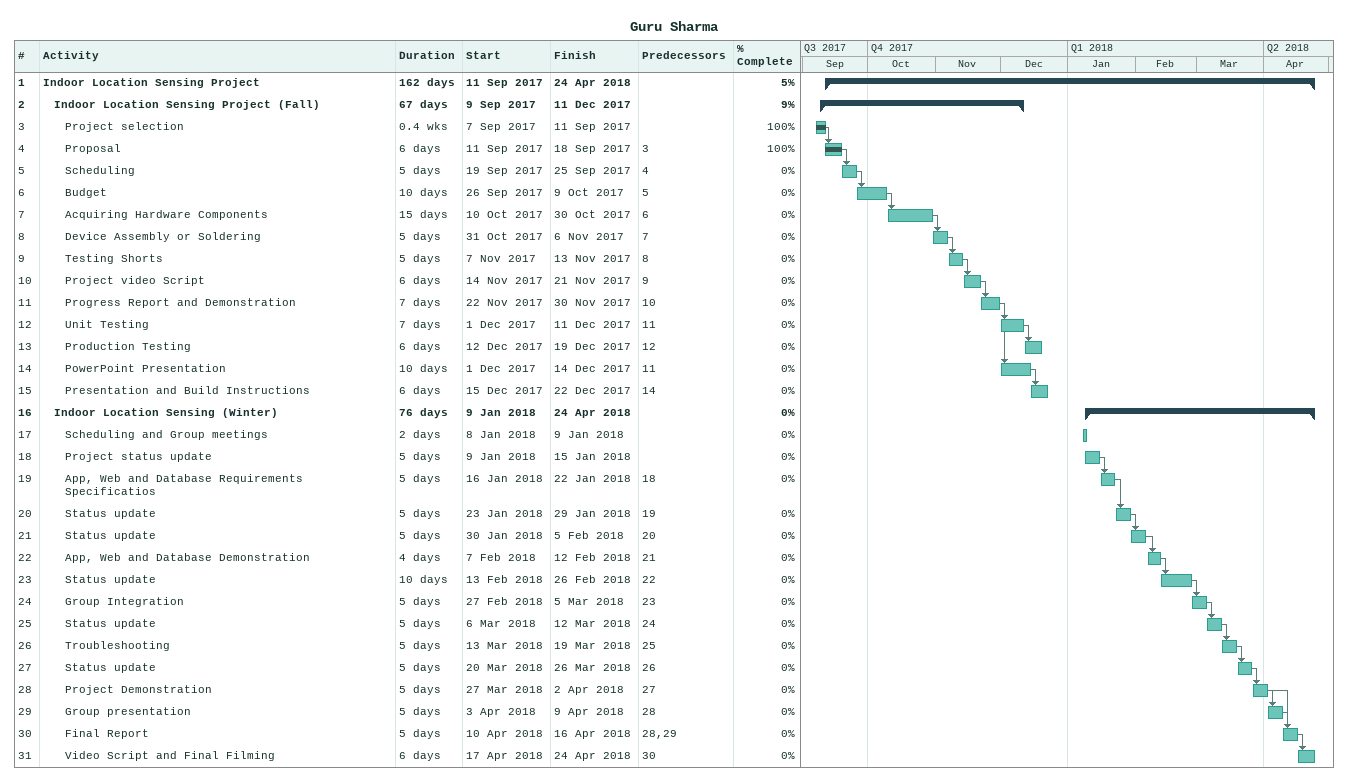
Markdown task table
Guru Sharma

| ID | Level | Task | Duration | Start | Finish | Predecessors | % complete |
|---|---|---|---|---|---|---|---|
| 1 | 1 | **Indoor Location Sensing Project** | 162d | 2017-09-11 | 2018-04-24 |  | 5 |
| 2 | 2 | **Indoor Location Sensing Project (Fall)** | 67d | 2017-09-09 | 2017-12-11 |  | 9 |
| 3 | 3 | Project selection | 0.4w | 2017-09-07 | 2017-09-11 |  | 100 |
| 4 | 3 | Proposal | 6d | 2017-09-11 | 2017-09-18 | 3 | 100 |
| 5 | 3 | Scheduling | 5d | 2017-09-19 | 2017-09-25 | 4 | 0 |
| 6 | 3 | Budget | 10d | 2017-09-26 | 2017-10-09 | 5 | 0 |
| 7 | 3 | Acquiring Hardware Components | 15d | 2017-10-10 | 2017-10-30 | 6 | 0 |
| 8 | 3 | Device Assembly or Soldering | 5d | 2017-10-31 | 2017-11-06 | 7 | 0 |
| 9 | 3 | Testing Shorts | 5d | 2017-11-07 | 2017-11-13 | 8 | 0 |
| 10 | 3 | Project video Script | 6d | 2017-11-14 | 2017-11-21 | 9 | 0 |
| 11 | 3 | Progress Report and Demonstration | 7d | 2017-11-22 | 2017-11-30 | 10 | 0 |
| 12 | 3 | Unit Testing | 7d | 2017-12-01 | 2017-12-11 | 11 | 0 |
| 13 | 3 | Production Testing | 6d | 2017-12-12 | 2017-12-19 | 12 | 0 |
| 14 | 3 | PowerPoint Presentation | 10d | 2017-12-01 | 2017-12-14 | 11 | 0 |
| 15 | 3 | Presentation and Build Instructions | 6d | 2017-12-15 | 2017-12-22 | 14 | 0 |
| 16 | 2 | **Indoor Location Sensing (Winter)** | 76d | 2018-01-09 | 2018-04-24 |  | 0 |
| 17 | 3 | Scheduling and Group meetings | 2d | 2018-01-08 | 2018-01-09 |  | 0 |
| 18 | 3 | Project status update | 5d | 2018-01-09 | 2018-01-15 |  | 0 |
| 19 | 3 | App, Web and Database Requirements Specificatios | 5d | 2018-01-16 | 2018-01-22 | 18 | 0 |
| 20 | 3 | Status update | 5d | 2018-01-23 | 2018-01-29 | 19 | 0 |
| 21 | 3 | Status update | 5d | 2018-01-30 | 2018-02-05 | 20 | 0 |
| 22 | 3 | App, Web and Database Demonstration | 4d | 2018-02-07 | 2018-02-12 | 21 | 0 |
| 23 | 3 | Status update | 10d | 2018-02-13 | 2018-02-26 | 22 | 0 |
| 24 | 3 | Group Integration | 5d | 2018-02-27 | 2018-03-05 | 23 | 0 |
| 25 | 3 | Status update | 5d | 2018-03-06 | 2018-03-12 | 24 | 0 |
| 26 | 3 | Troubleshooting | 5d | 2018-03-13 | 2018-03-19 | 25 | 0 |
| 27 | 3 | Status update | 5d | 2018-03-20 | 2018-03-26 | 26 | 0 |
| 28 | 3 | Project Demonstration | 5d | 2018-03-27 | 2018-04-02 | 27 | 0 |
| 29 | 3 | Group presentation | 5d | 2018-04-03 | 2018-04-09 | 28 | 0 |
| 30 | 3 | Final Report | 5d | 2018-04-10 | 2018-04-16 | 28, 29 | 0 |
| 31 | 3 | Video Script and Final Filming | 6d | 2018-04-17 | 2018-04-24 | 30 | 0 |
